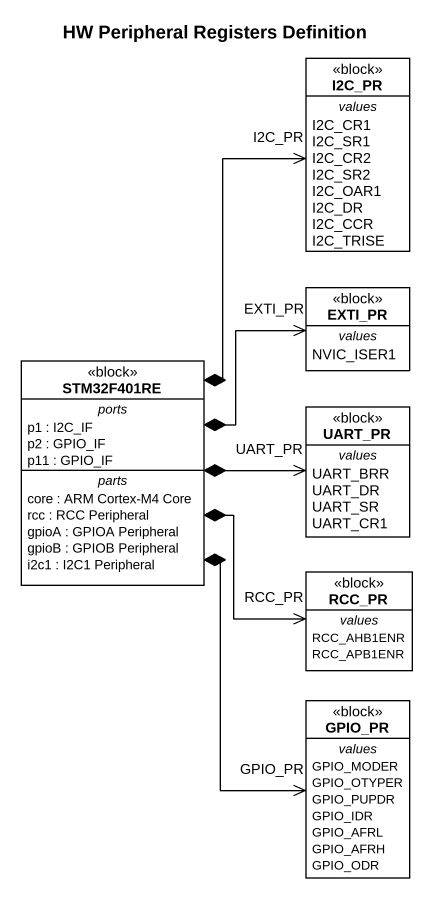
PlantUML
@startuml
title HW Peripheral Registers Definition
hide circle
hide empty members
class I2C_PR <<block>> {
  -- values --
  I2C_CR1
  I2C_SR1
  I2C_CR2
  I2C_SR2
  I2C_OAR1
  I2C_DR
  I2C_CCR
  I2C_TRISE
}
class EXTI_PR <<block>> {
  -- values --
  NVIC_ISER1
}
class STM32F401RE <<block>> {
  -- ports --
  p1 : I2C_IF
  p2 : GPIO_IF
  p11 : GPIO_IF
  -- parts --
  core : ARM Cortex-M4 Core
  rcc : RCC Peripheral
  gpioA : GPIOA Peripheral
  gpioB : GPIOB Peripheral
  i2c1 : I2C1 Peripheral
}
class UART_PR <<block>> {
  -- values --
  UART_BRR
  UART_DR
  UART_SR
  UART_CR1
}
class RCC_PR <<block>> {
  -- values --
  RCC_AHB1ENR
  RCC_APB1ENR
}
class GPIO_PR <<block>> {
  -- values --
  GPIO_MODER
  GPIO_OTYPER
  GPIO_PUPDR
  GPIO_IDR
  GPIO_AFRL
  GPIO_AFRH
  GPIO_ODR
}
STM32F401RE *-up-> "I2C_PR" I2C_PR
STM32F401RE *-right-> "EXTI_PR" EXTI_PR
STM32F401RE *-right-> "UART_PR" UART_PR
STM32F401RE *--> "RCC_PR" RCC_PR
STM32F401RE *--> "GPIO_PR" GPIO_PR
@enduml
